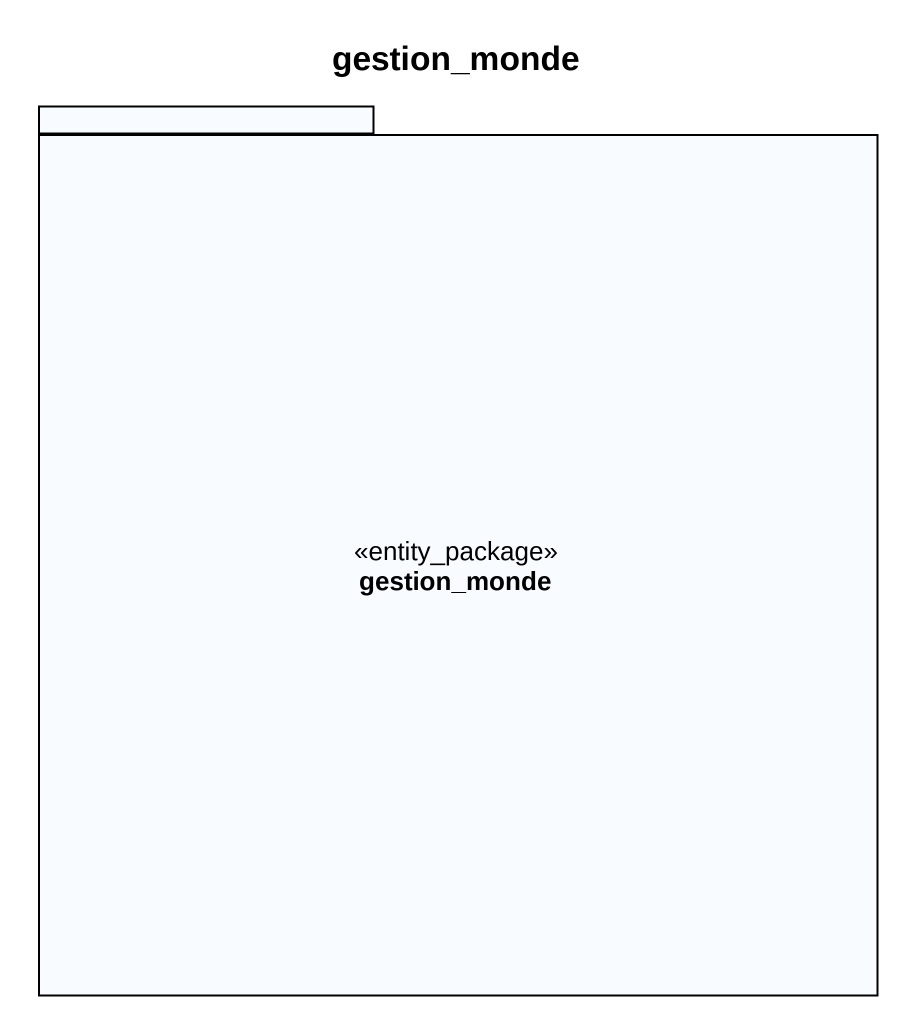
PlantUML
@startuml
title gestion_monde
package gestion_monde <<entity_package>> {
}
@enduml
